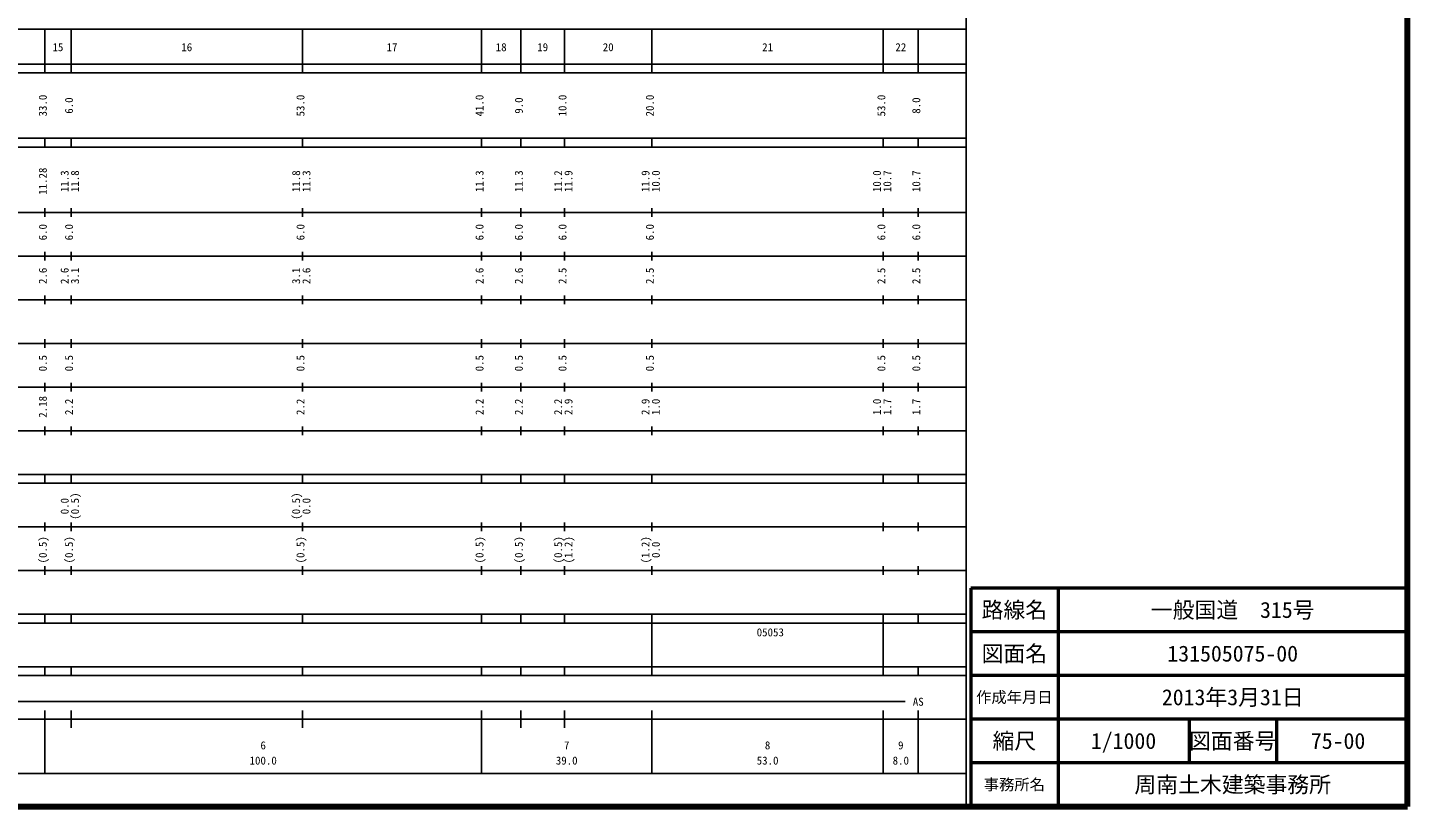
# Model space of a CAD drawing. Units: millimetres on the paper, enlarged 1000 times. Extents: x 40000 to 680000, y 20000 to 380000.
# Drawn here: x 364057 to 680000, y 20000 to 198357 of the extents above; entities that cross this region are included whole.
import ezdxf
from ezdxf.enums import TextEntityAlignment as Align

# ---------------------------------------------------------------- set-up
doc = ezdxf.new("R2010")
doc.units = ezdxf.units.MM
doc.header["$LTSCALE"] = 1000
for name, color, linetype, lineweight in [('M-TTL', 2, 'Continuous', 140), ('M-TTL-BAND', 7, 'Continuous', 25), ('M-TTL-FRAM', 2, 'Continuous', 50), ('M-TTL-LINE', 7, 'Continuous', 50)]:
    doc.layers.add(name, color=color, linetype=linetype, lineweight=lineweight)
doc.layers.add('M-TTL-TXT', color=7, linetype='Continuous')
doc.styles.add('ＭＳ ゴシック', font='')
doc.styles.get('ＭＳ ゴシック').set_extended_font_data('MS Gothic')

msp = doc.modelspace()

# ---------------------------------------------------------------- linework, layer by layer
at = {"layer": 'M-TTL'}
for p, q in [((680000, 20000), (680000, 380000)), ((40000, 20000), (680000, 20000))]:
    msp.add_line(p, q, dxfattribs=at)
at = {"layer": 'M-TTL-BAND'}
for p, q in [((579000, 20000), (579000, 370000)), ((68000, 198000), (579000, 198000)), ((368000, 188000), (368000, 198000)), ((374000, 188000), (374000, 198000)), ((427000, 188000), (427000, 198000)), ((468000, 188000), (468000, 198000)), ((477000, 188000), (477000, 198000)), ((487000, 188000), (487000, 198000)), ((507000, 188000), (507000, 198000)), ((560000, 188000), (560000, 198000)), ((568000, 188000), (568000, 198000)), ((40000, 190000), (579000, 190000)), ((40000, 188000), (579000, 188000)), ((40000, 173000), (579000, 173000)), ((40000, 171000), (579000, 171000)), ((368000, 171000), (368000, 173000)), ((374000, 171000), (374000, 173000)), ((427000, 171000), (427000, 173000)), ((468000, 171000), (468000, 173000)), ((477000, 171000), (477000, 173000)), ((487000, 171000), (487000, 173000)), ((507000, 171000), (507000, 173000)), ((560000, 171000), (560000, 173000)), ((568000, 171000), (568000, 173000)), ((40000, 156000), (579000, 156000)), ((368000, 155000), (368000, 157000)), ((374000, 155000), (374000, 157000)), ((427000, 155000), (427000, 157000)), ((468000, 155000), (468000, 157000)), ((477000, 155000), (477000, 157000)), ((487000, 155000), (487000, 157000)), ((507000, 155000), (507000, 157000)), ((560000, 155000), (560000, 157000)), ((568000, 155000), (568000, 157000)), ((46000, 146000), (579000, 146000)), ((368000, 145000), (368000, 147000)), ((374000, 145000), (374000, 147000)), ((427000, 145000), (427000, 147000)), ((468000, 145000), (468000, 147000)), ((477000, 145000), (477000, 147000)), ((487000, 145000), (487000, 147000)), ((507000, 145000), (507000, 147000)), ((560000, 145000), (560000, 147000)), ((568000, 145000), (568000, 147000)), ((52000, 136000), (579000, 136000)), ((368000, 135000), (368000, 137000)), ((374000, 135000), (374000, 137000)), ((427000, 135000), (427000, 137000)), ((468000, 135000), (468000, 137000)), ((477000, 135000), (477000, 137000)), ((487000, 135000), (487000, 137000)), ((507000, 135000), (507000, 137000)), ((560000, 135000), (560000, 137000)), ((568000, 135000), (568000, 137000)), ((368000, 125000), (368000, 127000)), ((374000, 125000), (374000, 127000)), ((427000, 125000), (427000, 127000)), ((468000, 125000), (468000, 127000)), ((477000, 125000), (477000, 127000)), ((487000, 125000), (487000, 127000)), ((507000, 125000), (507000, 127000)), ((560000, 125000), (560000, 127000)), ((568000, 125000), (568000, 127000)), ((46000, 126000), (579000, 126000)), ((368000, 115000), (368000, 117000)), ((374000, 115000), (374000, 117000)), ((427000, 115000), (427000, 117000)), ((468000, 115000), (468000, 117000)), ((477000, 115000), (477000, 117000)), ((487000, 115000), (487000, 117000)), ((507000, 115000), (507000, 117000)), ((560000, 115000), (560000, 117000)), ((568000, 115000), (568000, 117000)), ((52000, 116000), (579000, 116000)), ((46000, 106000), (579000, 106000)), ((368000, 105000), (368000, 107000)), ((374000, 105000), (374000, 107000)), ((427000, 105000), (427000, 107000)), ((468000, 105000), (468000, 107000)), ((477000, 105000), (477000, 107000)), ((487000, 105000), (487000, 107000)), ((507000, 105000), (507000, 107000)), ((560000, 105000), (560000, 107000)), ((568000, 105000), (568000, 107000)), ((40000, 96000), (579000, 96000)), ((368000, 94000), (368000, 96000)), ((374000, 94000), (374000, 96000)), ((427000, 94000), (427000, 96000)), ((468000, 94000), (468000, 96000)), ((477000, 94000), (477000, 96000)), ((487000, 94000), (487000, 96000)), ((507000, 94000), (507000, 96000)), ((560000, 94000), (560000, 96000)), ((568000, 94000), (568000, 96000)), ((40000, 94000), (579000, 94000)), ((49000, 84000), (579000, 84000)), ((368000, 83000), (368000, 85000)), ((374000, 83000), (374000, 85000)), ((427000, 83000), (427000, 85000)), ((468000, 83000), (468000, 85000)), ((477000, 83000), (477000, 85000)), ((487000, 83000), (487000, 85000)), ((507000, 83000), (507000, 85000)), ((560000, 83000), (560000, 85000)), ((568000, 83000), (568000, 85000)), ((40000, 74000), (579000, 74000)), ((368000, 73000), (368000, 75000)), ((374000, 73000), (374000, 75000)), ((427000, 73000), (427000, 75000)), ((468000, 73000), (468000, 75000)), ((477000, 73000), (477000, 75000)), ((487000, 73000), (487000, 75000)), ((507000, 73000), (507000, 75000)), ((560000, 73000), (560000, 75000)), ((568000, 73000), (568000, 75000)), ((40000, 64000), (579000, 64000)), ((368000, 62000), (368000, 64000)), ((374000, 62000), (374000, 64000)), ((427000, 62000), (427000, 64000)), ((468000, 62000), (468000, 64000)), ((477000, 62000), (477000, 64000)), ((487000, 62000), (487000, 64000)), ((507000, 62000), (507000, 64000)), ((560000, 62000), (560000, 64000)), ((568000, 62000), (568000, 64000)), ((40000, 62000), (579000, 62000)), ((507000, 52000), (507000, 62000)), ((560000, 52000), (560000, 62000)), ((40000, 52000), (579000, 52000)), ((368000, 50000), (368000, 52000)), ((374000, 50000), (374000, 52000)), ((427000, 50000), (427000, 52000)), ((468000, 50000), (468000, 52000)), ((477000, 50000), (477000, 52000)), ((487000, 50000), (487000, 52000)), ((507000, 50000), (507000, 52000)), ((560000, 50000), (560000, 52000)), ((568000, 50000), (568000, 52000)), ((40000, 50000), (579000, 50000)), ((71000, 44000), (565000, 44000)), ((368000, 27500), (368000, 42000)), ((374000, 38000), (374000, 42000)), ((427000, 38000), (427000, 42000)), ((468000, 27500), (468000, 42000)), ((477000, 38000), (477000, 42000)), ((487000, 38000), (487000, 42000)), ((507000, 27500), (507000, 42000)), ((560000, 27500), (560000, 42000)), ((568000, 27500), (568000, 42000)), ((40000, 40000), (579000, 40000)), ((68000, 27500), (579000, 27500))]:
    msp.add_line(p, q, dxfattribs=at)
at = {"layer": 'M-TTL-FRAM'}
for p, q in [((680000, 70000), (580000, 70000)), ((580000, 70000), (580000, 20000))]:
    msp.add_line(p, q, dxfattribs=at)
at = {"layer": 'M-TTL-LINE'}
for p, q in [((600000, 70000), (600000, 20000)), ((680000, 60000), (580000, 60000)), ((680000, 50000), (580000, 50000)), ((680000, 40000), (580000, 40000)), ((630000, 40000), (630000, 30000)), ((650000, 40000), (650000, 30000)), ((680000, 30000), (580000, 30000))]:
    msp.add_line(p, q, dxfattribs=at)

# ---------------------------------------------------------------- texts
at = {"layer": 'M-TTL-BAND', "style": 'ＭＳ ゴシック'}
for s, p in [('15', (371000, 192405)), ('16', (400500, 192405)), ('17', (447500, 192405)), ('18', (472500, 192405)), ('19', (482000, 192405)), ('20', (497000, 192405)), ('21', (533500, 192405)), ('22', (564000, 192405)), ('AS', (568000, 42500)), ('6', (418000, 32523)), ('7', (487500, 32523)), ('8', (533500, 32523)), ('9', (564000, 32523)), ('100.0', (418000, 29033)), ('39.0', (487500, 29033)), ('53.0', (533500, 29033)), ('8.0', (564000, 29033))]:
    msp.add_text(s, height=1833, dxfattribs=at).set_placement(p, align=Align.BOTTOM_CENTER)
for s, p in [('33.0', (369000, 180500)), ('6.0', (375000, 180500)), ('53.0', (428000, 180500)), ('41.0', (469000, 180500)), ('9.0', (478000, 180500)), ('10.0', (488000, 180500)), ('20.0', (508000, 180500)), ('53.0', (561000, 180500)), ('8.0', (569000, 180500)), ('11.28', (369000, 163174)), ('11.3', (374000, 163174)), ('11.8', (376370, 163174)), ('11.8', (427000, 163174)), ('11.3', (429370, 163174)), ('11.3', (469000, 163174)), ('11.3', (478000, 163174)), ('11.2', (487000, 163174)), ('11.9', (489370, 163174)), ('11.9', (507000, 163174)), ('10.0', (509370, 163174)), ('10.0', (560000, 163174)), ('10.7', (562370, 163174)), ('10.7', (569000, 163174)), ('6.0', (369000, 151500)), ('6.0', (375000, 151500)), ('6.0', (428000, 151500)), ('6.0', (469000, 151500)), ('6.0', (478000, 151500)), ('6.0', (488000, 151500)), ('6.0', (508000, 151500)), ('6.0', (561000, 151500)), ('6.0', (569000, 151500)), ('2.6', (369000, 141500)), ('2.6', (374000, 141500)), ('3.1', (376370, 141500)), ('3.1', (427000, 141500)), ('2.6', (429370, 141500)), ('2.6', (469000, 141500)), ('2.6', (478000, 141500)), ('2.5', (488000, 141500)), ('2.5', (508000, 141500)), ('2.5', (561000, 141500)), ('2.5', (569000, 141500)), ('0.5', (369000, 121500)), ('0.5', (375000, 121500)), ('0.5', (428000, 121500)), ('0.5', (469000, 121500)), ('0.5', (478000, 121500)), ('0.5', (488000, 121500)), ('0.5', (508000, 121500)), ('0.5', (561000, 121500)), ('0.5', (569000, 121500)), ('2.18', (369000, 111500)), ('2.2', (375000, 111500)), ('2.2', (428000, 111500)), ('2.2', (469000, 111500)), ('2.2', (478000, 111500)), ('2.2', (487000, 111500)), ('2.9', (489370, 111500)), ('2.9', (507000, 111500)), ('1.0', (509370, 111500)), ('1.0', (560000, 111500)), ('1.7', (562370, 111500)), ('1.7', (569000, 111500)), ('0.0', (374000, 88764)), ('(0.5)', (376370, 88764)), ('(0.5)', (427000, 88764)), ('0.0', (429370, 88764)), ('(0.5)', (369000, 78764)), ('(0.5)', (375000, 78764)), ('(0.5)', (428000, 78764)), ('(0.5)', (469000, 78764)), ('(0.5)', (478000, 78764)), ('(0.5)', (487000, 78764)), ('(1.2)', (489370, 78764)), ('(1.2)', (507000, 78764)), ('0.0', (509370, 78764))]:
    msp.add_text(s, height=1833, rotation=90, dxfattribs=at).set_placement(p, align=Align.BOTTOM_CENTER)
msp.add_text('05053', height=1833, dxfattribs=at).set_placement((531000, 58405), align=Align.BOTTOM_LEFT)
at = {"layer": 'M-TTL-TXT', "style": 'ＭＳ ゴシック'}
for s, height, p in [('路線名', 3666, (590000, 65000)), ('路線名', 3666, (590000, 65000)), ('一般国道\u3000315号', 3666, (640000, 65000)), ('図面名', 3666, (590000, 55000)), ('図面名', 3666, (590000, 55000)), ('131505075-00', 3666, (640000, 55000)), ('作成年月日', 2566, (590000, 45000)), ('作成年月日', 2566, (590000, 45000)), ('2013年3月31日', 3666, (640000, 45000)), ('縮尺', 3666, (590000, 35000)), ('縮尺', 3666, (590000, 35000)), ('1/1000', 3666, (615000, 35000)), ('図面番号', 3666, (640000, 35000)), ('図面番号', 3666, (640000, 35000)), ('75-00', 3666, (664125, 35000)), ('事務所名', 2566, (590000, 25000)), ('事務所名', 2566, (590000, 25000)), ('周南土木建築事務所', 3666, (640000, 25000))]:
    msp.add_text(s, height=height, dxfattribs=at).set_placement(p, align=Align.MIDDLE_CENTER)

doc.saveas('drawing.dxf')
